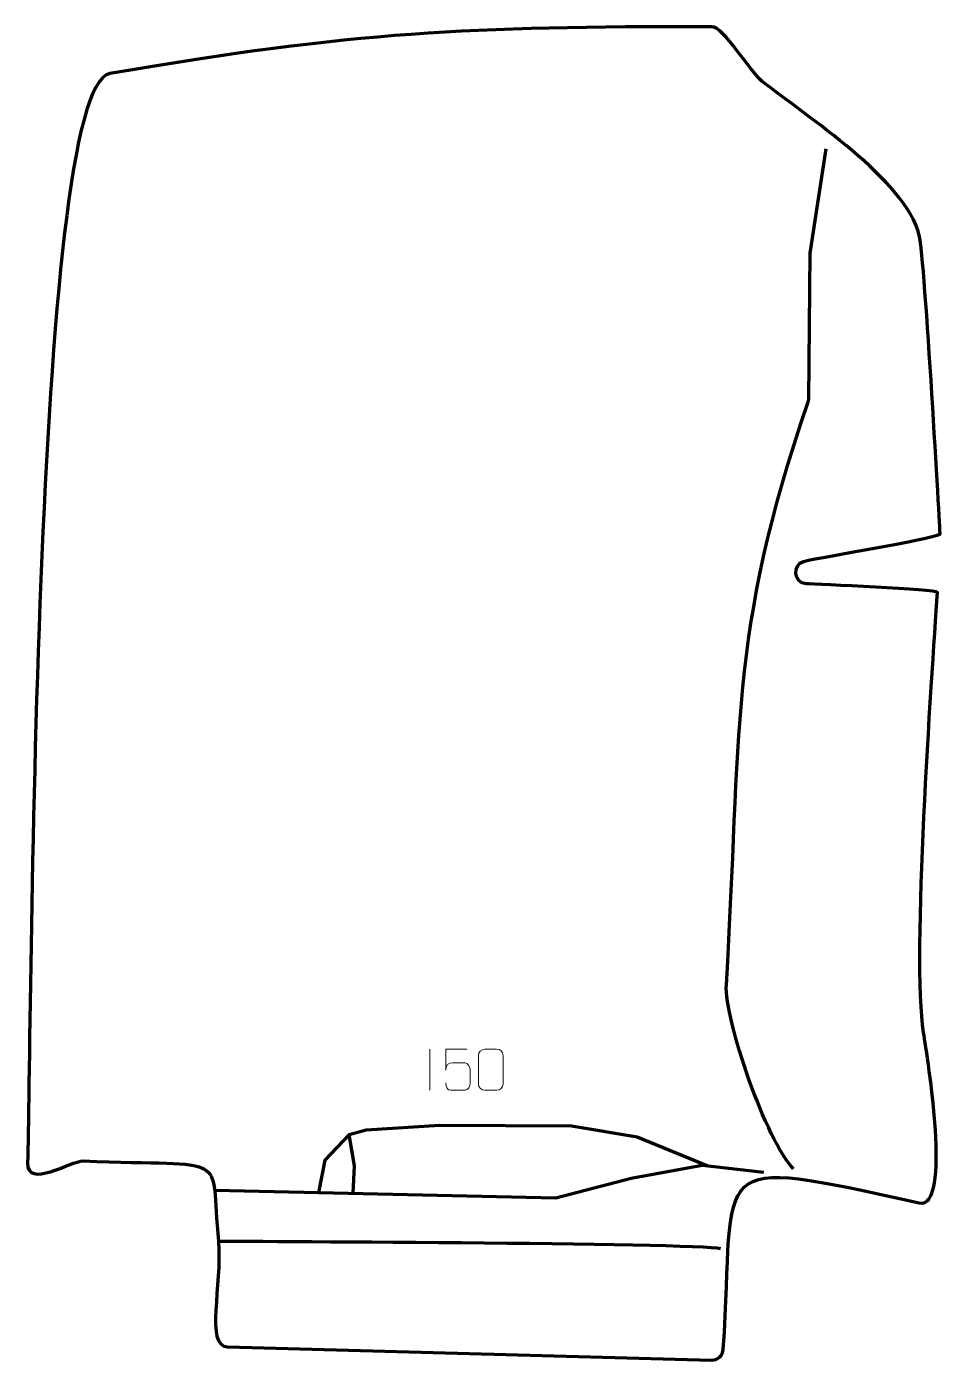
# Model space of a CAD drawing. Header units: millimetres. Extents: x -1787 to -1225, y 9 to 820.
import ezdxf

# ---------------------------------------------------------------- set-up
doc = ezdxf.new("R2010")
doc.units = ezdxf.units.MM
doc.header["$MEASUREMENT"] = 0
doc.layers.add('layer 1', color=7, linetype='Continuous')
doc.layers.add('layer 2', color=7, linetype='Continuous')

msp = doc.modelspace()

# ---------------------------------------------------------------- linework, layer by layer
at = {"layer": 'layer 1', "color": 230, "lineweight": 200}
msp.add_open_spline([(-1736.8996, 791.1164), (-1587.505, 816.6539), (-1519.467, 819.6249), (-1371.0511, 819.6249), (-1371.0511, 819.6249), (-1363.5287, 819.6249), (-1348.0177, 792.6794), (-1340.3623, 786.5548), (-1340.3623, 786.5548), (-1313.5431, 765.0987), (-1252.7838, 726.4772), (-1244.7126, 692.7726), (-1244.7126, 692.7726), (-1241.1618, 677.9446), (-1232.0038, 511.2866), (-1232.0181, 511.2784), (-1232.0181, 511.2784), (-1238.4107, 507.6217), (-1301.8417, 497.725), (-1315.1096, 494.4494), (-1315.1096, 494.4494), (-1321.9971, 492.7491), (-1321.1385, 481.347), (-1313.4977, 480.8682), (-1313.4977, 480.8682), (-1307.9396, 480.5199), (-1233.4325, 477.6475), (-1233.5688, 475.651), (-1233.5688, 475.651), (-1237.1756, 422.8181), (-1249.3336, 253.4974), (-1242.0801, 207.9856), (-1242.0801, 207.9856), (-1239.5892, 192.3559), (-1224.6043, 99.9987), (-1244.7015, 104.4269), (-1244.7015, 104.4269), (-1377.1532, 133.6111), (-1356.2912, 130.3975), (-1363.8621, 15.3474), (-1363.8621, 15.3474), (-1364.1091, 11.594), (-1367.2788, 8.7065), (-1371.0389, 8.8096), (-1371.0389, 8.8096), (-1371.0389, 8.8096), (-1665.3188, 16.8823), (-1665.3188, 16.8823), (-1665.3188, 16.8823), (-1679.2932, 17.2657), (-1668.5076, 54.8292), (-1670.905, 80.9699), (-1670.905, 80.9699), (-1676.0634, 137.2153), (-1661.9391, 126.2012), (-1753.1609, 129.9089), (-1753.1609, 129.9089), (-1760.4343, 130.2045), (-1787.4827, 112.6468), (-1786.9529, 128.827), (-1786.9529, 128.827), (-1784.6175, 200.1546), (-1784.3737, 783.0019), (-1736.8996, 791.1164)], degree=3, knots=[0, 0, 0, 0, 0.05882353, 0.05882353, 0.05882353, 0.05882353, 0.11764706, 0.11764706, 0.11764706, 0.11764706, 0.17647059, 0.17647059, 0.17647059, 0.17647059, 0.23529412, 0.23529412, 0.23529412, 0.23529412, 0.29411765, 0.29411765, 0.29411765, 0.29411765, 0.35294118, 0.35294118, 0.35294118, 0.35294118, 0.41176471, 0.41176471, 0.41176471, 0.41176471, 0.47058824, 0.47058824, 0.47058824, 0.47058824, 0.52941176, 0.52941176, 0.52941176, 0.52941176, 0.58823529, 0.58823529, 0.58823529, 0.58823529, 0.64705882, 0.64705882, 0.64705882, 0.64705882, 0.70588235, 0.70588235, 0.70588235, 0.70588235, 0.76470588, 0.76470588, 0.76470588, 0.76470588, 0.82352941, 0.82352941, 0.82352941, 0.82352941, 0.88235294, 0.88235294, 0.88235294, 0.88235294, 1, 1, 1, 1], dxfattribs=at)
at = {"layer": 'layer 1', "color": 250, "lineweight": 9}
msp.add_open_spline([(-1542.2343, 197.8678), (-1542.2343, 197.8678), (-1542.2343, 172.8937), (-1542.2343, 172.8937)], degree=3, dxfattribs=at)
for points, knots in [([(-1519.8402, 197.8355), (-1519.8402, 197.8355), (-1532.6919, 197.8355), (-1532.6919, 197.8355), (-1532.6919, 197.8355), (-1532.6916, 193.6049), (-1532.6916, 189.374), (-1532.6919, 185.1428), (-1532.6919, 185.1428), (-1532.6922, 188.4529), (-1531.0612, 189.5247), (-1528.2492, 189.5852), (-1528.2492, 189.5852), (-1525.8096, 189.5855), (-1523.3701, 189.5855), (-1520.9309, 189.5852), (-1520.9309, 189.5852), (-1519.2811, 189.592), (-1517.8062, 187.2115), (-1517.7777, 185.1428), (-1517.7777, 185.1428), (-1517.778, 182.5555), (-1517.778, 179.9679), (-1517.7777, 177.3802), (-1517.7777, 177.3802), (-1517.7315, 175.4208), (-1519.2309, 172.9845), (-1520.8568, 172.926), (-1520.8568, 172.926), (-1522.8133, 172.9263), (-1527.7083, 172.9263), (-1529.6653, 172.926), (-1529.6653, 172.926), (-1531.5108, 172.9172), (-1532.6179, 174.882), (-1532.6387, 177.4331)], [0, 0, 0, 0, 0.1, 0.1, 0.1, 0.1, 0.2, 0.2, 0.2, 0.2, 0.3, 0.3, 0.3, 0.3, 0.4, 0.4, 0.4, 0.4, 0.5, 0.5, 0.5, 0.5, 0.6, 0.6, 0.6, 0.6, 0.7, 0.7, 0.7, 0.7, 0.8, 0.8, 0.8, 0.8, 1, 1, 1, 1]), ([(-1508.815, 197.88), (-1506.4489, 197.88), (-1504.0824, 197.88), (-1501.7159, 197.88), (-1501.7159, 197.88), (-1499.7354, 197.9156), (-1497.7094, 196.4213), (-1497.6823, 193.9792), (-1497.6823, 193.9792), (-1497.6827, 188.2218), (-1497.6827, 182.464), (-1497.6823, 176.7058), (-1497.6823, 176.7058), (-1497.8244, 174.3782), (-1499.5308, 172.8959), (-1501.7159, 172.8851), (-1501.7159, 172.8851), (-1504.0883, 172.8855), (-1506.4607, 172.8855), (-1508.8327, 172.8851), (-1508.8327, 172.8851), (-1510.7912, 172.7795), (-1512.7976, 174.6674), (-1512.7862, 176.6884), (-1512.7862, 176.6884), (-1512.7858, 182.469), (-1512.7858, 188.2493), (-1512.7862, 194.0291), (-1512.7862, 194.0291), (-1512.7819, 196.1711), (-1511.0048, 197.8936), (-1508.815, 197.88)], [0, 0, 0, 0, 0.11111111, 0.11111111, 0.11111111, 0.11111111, 0.22222222, 0.22222222, 0.22222222, 0.22222222, 0.33333333, 0.33333333, 0.33333333, 0.33333333, 0.44444444, 0.44444444, 0.44444444, 0.44444444, 0.55555556, 0.55555556, 0.55555556, 0.55555556, 0.66666667, 0.66666667, 0.66666667, 0.66666667, 0.77777778, 0.77777778, 0.77777778, 0.77777778, 1, 1, 1, 1])]:
    msp.add_open_spline(points, degree=3, knots=knots, dxfattribs=at)
at = {"layer": 'layer 2', "color": 142, "lineweight": 200}
for points, knots in [([(-1321.1592, 125.2207), (-1337.6142, 141.6757), (-1363.3668, 216.0722), (-1362.0121, 237.0665), (-1362.0121, 237.0665), (-1352.7302, 389.8008), (-1361.125, 448.8955), (-1312.2849, 591.4291), (-1312.2849, 591.4291), (-1312.0772, 592.0353), (-1311.9298, 592.5746), (-1311.9236, 593.2155), (-1311.9236, 593.2155), (-1311.9236, 593.2155), (-1311.0607, 681.8991), (-1311.0607, 681.8991), (-1311.0607, 681.8991), (-1311.0607, 681.8991), (-1301.4036, 745.4042), (-1301.4036, 745.4042)], [0, 0, 0, 0, 0.16666667, 0.16666667, 0.16666667, 0.16666667, 0.33333333, 0.33333333, 0.33333333, 0.33333333, 0.5, 0.5, 0.5, 0.5, 0.66666667, 0.66666667, 0.66666667, 0.66666667, 1, 1, 1, 1]), ([(-1588.8518, 110.3412), (-1588.8518, 110.3412), (-1588.1372, 126.9704), (-1588.1372, 126.9704), (-1588.1372, 126.9704), (-1588.1372, 126.9704), (-1591.3122, 146.0204), (-1591.3122, 146.0204), (-1591.3122, 146.0204), (-1591.3122, 146.0204), (-1606.0764, 130.3239), (-1606.0764, 130.3239), (-1606.0764, 130.3239), (-1606.0764, 130.3239), (-1609.9998, 110.8176), (-1609.9998, 110.8176)], [0, 0, 0, 0, 0.2, 0.2, 0.2, 0.2, 0.4, 0.4, 0.4, 0.4, 0.6, 0.6, 0.6, 0.6, 1, 1, 1, 1]), ([(-1591.3122, 146.0204), (-1591.3122, 146.0204), (-1581.0817, 148.8426), (-1581.0817, 148.8426), (-1581.0817, 148.8426), (-1581.0817, 148.8426), (-1536.2789, 151.6648), (-1536.2789, 151.6648), (-1536.2789, 151.6648), (-1536.2789, 151.6648), (-1456.1983, 151.312), (-1456.1983, 151.312), (-1456.1983, 151.312), (-1456.1983, 151.312), (-1416.3344, 144.6093), (-1416.3344, 144.6093), (-1416.3344, 144.6093), (-1416.3344, 144.6093), (-1373.2234, 126.9155), (-1373.2234, 126.9155)], [0, 0, 0, 0, 0.16666667, 0.16666667, 0.16666667, 0.16666667, 0.33333333, 0.33333333, 0.33333333, 0.33333333, 0.5, 0.5, 0.5, 0.5, 0.66666667, 0.66666667, 0.66666667, 0.66666667, 1, 1, 1, 1]), ([(-1673.1566, 112.2403), (-1673.1566, 112.2403), (-1465.7233, 107.5676), (-1465.7233, 107.5676), (-1465.7233, 107.5676), (-1465.7233, 107.5676), (-1419.8622, 119.562), (-1419.8622, 119.562), (-1419.8622, 119.562), (-1419.8622, 119.562), (-1376.8232, 127.3231), (-1376.8232, 127.3231), (-1376.8232, 127.3231), (-1376.8232, 127.3231), (-1339.4288, 123.0898), (-1339.4288, 123.0898)], [0, 0, 0, 0, 0.2, 0.2, 0.2, 0.2, 0.4, 0.4, 0.4, 0.4, 0.6, 0.6, 0.6, 0.6, 1, 1, 1, 1])]:
    msp.add_open_spline(points, degree=3, knots=knots, dxfattribs=at)
msp.add_open_spline([(-1365.5344, 76.5231), (-1378.9399, 80.0509), (-1670.905, 80.9699), (-1670.905, 80.9699)], degree=3, dxfattribs=at)

doc.saveas('drawing.dxf')
